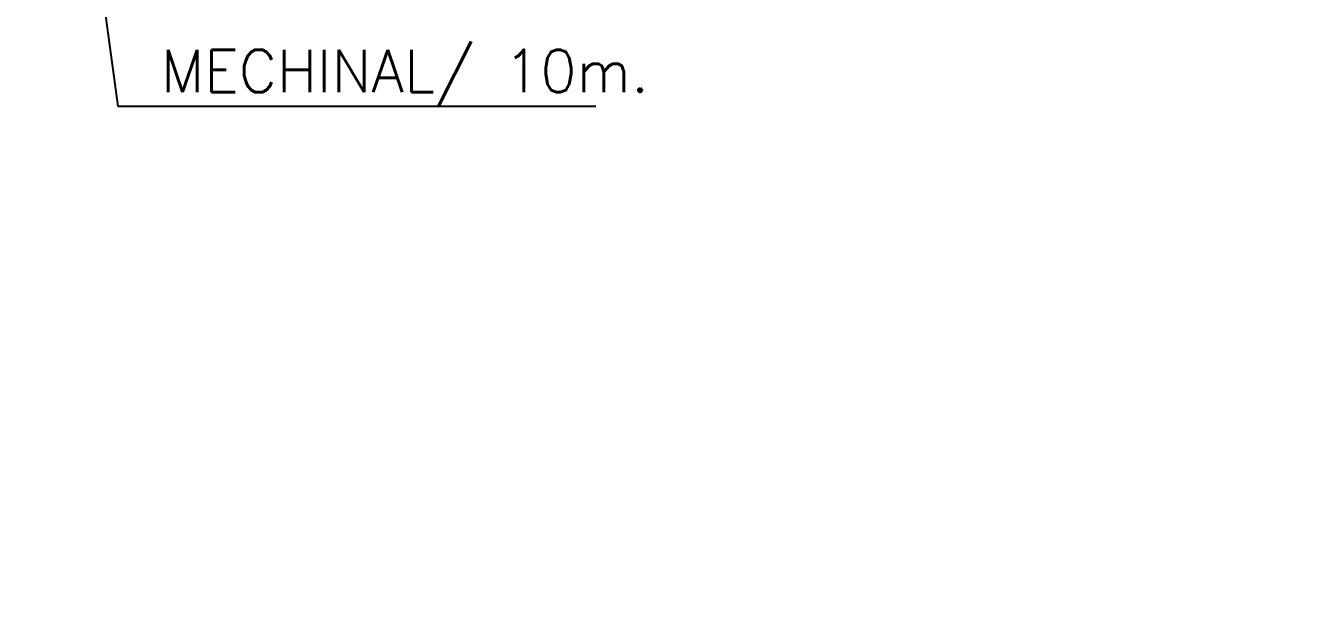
# Model space of a CAD drawing. Header units: metres. Extents: x 750563 to 756046, y 4495933 to 4497284.
# Drawn here: x 755706.939 to 755710.328, y 4496166.923 to 4496168.461 of the extents above; entities that cross this region are included whole.
import ezdxf
from ezdxf import colors
from ezdxf.entities.mleader import LeaderData, LeaderLine
from ezdxf.math import Vec2, Vec3

# ---------------------------------------------------------------- set-up
doc = ezdxf.new("R2010")
doc.units = ezdxf.units.M
doc.layers.add('00_TEXTO DETALLES', color=7, linetype='Continuous')
doc.layers.add('00_TEXTOS', color=7, linetype='Continuous')
doc.styles.get("Standard").update_dxf_attribs({"font": 'simplex.shx'})

msp = doc.modelspace()

# ---------------------------------------------------------------- leaders
at = {"layer": '00_TEXTO DETALLES'}
ml = msp.add_multileader_mtext('Standard', dxfattribs=at)
ml.set_content('MURETE JARDINERA DE MAMPOSTERÍA\\PORDINARIA CON MATERIAL PETREO\\PPROCEDENTE DE LA EXCAVACIÓN', color=256)
ml.set_leader_properties()
ml.build(insert=Vec2(0, 0))
ml.multileader.update_dxf_attribs({"text_left_attachment_type": 5, "text_right_attachment_type": 5, "dogleg_length": 0, "arrow_head_size": 0.125})
ctx = ml.context
ctx.base_point, ctx.char_height, ctx.arrow_head_size, ctx.landing_gap_size, ctx.plane_origin = Vec3(755707.43017, 4496168.5901), 0.1125, 0.125, 0.05, Vec3(755707.7215, 4496161.8591)
ctx.left_attachment, ctx.right_attachment, ctx.text_align_type = 5, 5, 1
notes = []
notes.append((ctx, [(0, (1, 1, 0), (755707.43017, 4496168.5901), (1, 0), 0, [(0, [(755707.07784, 4496170.25914)], 0, [])])]))
ctx.mtext.insert, ctx.mtext.alignment, ctx.mtext.line_spacing_style, ctx.mtext.flow_direction = Vec3(755709.07124, 4496169.1376), 2, 2, 5
at = {"layer": '00_TEXTOS'}
ml = msp.add_multileader_mtext('Standard', dxfattribs=at)
ml.set_content('MECHINAL/ 10m.', color=256)
ml.set_leader_properties()
ml.build(insert=Vec2(0, 0))
ml.multileader.update_dxf_attribs({"text_left_attachment_type": 5, "text_right_attachment_type": 5, "dogleg_length": 0, "arrow_head_size": 0.125})
ctx = ml.context
ctx.base_point, ctx.char_height, ctx.arrow_head_size, ctx.landing_gap_size, ctx.plane_origin = Vec3(755707.18439, 4496168.24642), 0.1125, 0.125, 0.05, Vec3(755707.21712, 4496170.51885)
ctx.left_attachment, ctx.right_attachment, ctx.text_align_type = 5, 5, 1
notes.append((ctx, [(0, (1, 1, 0), (755707.18439, 4496168.24642), (1, 0), 0, [(0, [(755706.94296, 4496170.02482)], 0, [])])]))
ctx.mtext.insert, ctx.mtext.alignment, ctx.mtext.line_spacing_style, ctx.mtext.flow_direction = Vec3(755707.94689, 4496168.39642), 2, 2, 5
for ctx, leaders in notes:
    for number, flags, end, landing, length, lines in leaders:
        leader = LeaderData()
        leader.index, (leader.has_last_leader_line, leader.has_dogleg_vector, leader.attachment_direction) = number, flags
        leader.last_leader_point, leader.dogleg_vector, leader.dogleg_length = Vec3(end), Vec3(landing), length
        for number, points, colour, breaks in lines:
            line = LeaderLine()
            line.index, line.vertices, line.color, line.breaks = number, Vec3.list(points), colors.encode_raw_color(colour), breaks
            leader.lines.append(line)
        ctx.leaders.append(leader)

doc.saveas('drawing.dxf')
